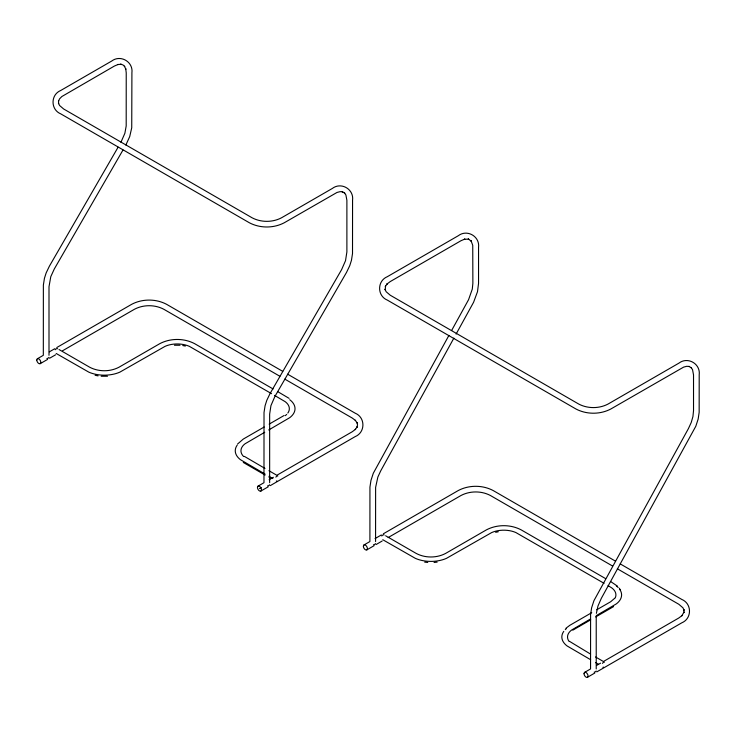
<?xml version="1.0" encoding="UTF-8"?>
<svg xmlns="http://www.w3.org/2000/svg" width="736" height="736" viewBox="0 0 736 736"><rect width="100%" height="100%" fill="white"/><g stroke="black" fill="none" stroke-linecap="round" stroke-linejoin="round"><path stroke-width="1.1" d="M596.381 613.327L597.963 606.041L601.349 598.294L695.805 426.273L698.142 419.124L699.154 412.372L699.2 374.817C700.681 363.805 687.737 356.334 678.942 363.124L608.065 404.046C599.132 408.765 587.65 408.765 578.717 404.046L390.255 295.228L386.142 291.714L385.057 289.303L385.149 289.892L385.563 286.019L385.287 286.534L387.311 283.719L386.924 284.068L390.255 281.566L461.03 240.7L464.867 239.062L464.37 239.228L468.768 239.163L468.206 238.952L471.362 241.242L471.049 240.746L472.742 245.346L472.871 283.351L472.282 289.138L468.565 299.699L451.674 330.4M120.943 142.26L124.872 133.28L126.196 125.939L126.233 72.882L125.736 68.742L125.838 69.258L124.412 66.102L124.724 66.599L122.949 64.897L120.594 64.216L121.182 64.234L117.732 64.575L118.229 64.409L114.402 66.047L61.842 96.536L59.561 98.854L58.475 101.264L58.576 100.666L58.576 103.666L58.475 103.068L59.561 105.478L63.673 109.002L252.135 217.81C261.078 222.53 272.559 222.53 281.492 217.81L332.304 188.471C341.099 181.682 354.044 189.152 352.562 200.164L352.516 253.543L351.458 260.305L349.738 265.714L346.509 272.43L274.942 396.391L270.949 405.591L269.652 414.11L269.652 482.706M125.856 145.038L129.711 136.602L131.735 127.788L131.91 72.772C133.391 61.76 120.446 54.289 111.651 61.079L60.748 90.473C50.471 94.696 50.471 109.636 60.748 113.859L249.394 222.778C260.047 228.39 273.58 228.39 284.234 222.778L337.005 192.455L340.161 191.636L342.783 191.903L342.222 191.691L344.816 193.191L344.347 192.804L345.892 194.948L346.886 200.275L346.886 251.924L345.524 260.673L341.596 269.652L270.029 393.604L266.8 400.329L265.08 405.738L264.022 412.491L263.976 482.706L258.042 486.137M448.905 335.432L373.299 473.257L370.962 480.406L369.941 487.158L369.904 541.549L363.961 544.98M453.873 338.128L380.696 470.902L377.853 477.084L375.618 487.361L375.572 541.549M456.09 334.107L473.588 302.275L477.489 291.732L478.547 283.406L478.547 247.425C480.028 236.412 467.084 228.942 458.289 235.732L387.32 276.699C377.044 280.922 377.044 295.872 387.32 300.095L575.975 409.004C586.629 414.616 600.162 414.616 610.816 409.004L683.643 367.108L686.789 366.289L689.42 366.556L688.859 366.344L691.454 367.834L690.984 367.457L692.53 369.601L693.524 374.928L693.524 410.743L692.935 416.53L691.251 422.446L688.408 428.619L593.952 600.65L591.615 607.798L590.594 614.551L590.557 668.941L584.614 672.373M118.082 147.218L49.376 266.211L46.147 272.936L44.427 278.346L43.369 285.099L43.323 355.313L37.389 358.745M122.995 149.997L54.289 268.999L50.793 276.644L48.999 286.718L48.999 355.313M237.553 444.047L243.285 439.07L264.178 427.009M614.762 598.23L610.65 601.754L596.721 609.794M565.975 628.222L569.857 625.296L591.744 612.665M49.33 351.854L54.777 348.708M56.782 347.548L131.716 304.29C142.37 298.678 155.894 298.678 166.548 304.29L282.725 371.358M40.222 363.658L47.582 359.407M49.588 358.257L55.605 354.78M62.569 350.759L134.458 309.258C143.391 304.529 154.873 304.529 163.806 309.258L279.864 376.262M269.146 424.138L284.068 415.518M264.73 432.28L245.051 443.79A19.854 11.463 0 0 0 243.607 456.495M268.704 429.98L289.745 417.662A25.539 14.748 0 0 0 289.745 399.712M269.118 479.743L273.424 477.259M277.435 474.941L352.277 431.728L355.608 429.235L355.212 429.585L357.236 426.76L356.96 427.276L357.54 424.902L356.96 422.519L357.236 423.034L355.212 420.219L355.608 420.569L352.277 418.066L284.823 379.123M259.458 488.594L261.243 487.563M260.875 491.05L268.235 486.809M270.241 485.65L355.203 436.595C365.479 432.372 365.479 417.422 355.203 413.2L287.684 374.219M375.047 538.577L381.349 534.943M383.355 533.784L458.289 490.516C468.942 484.904 482.476 484.904 493.129 490.516L615.259 561.025M366.804 549.893L374.155 545.643M376.16 544.484L382.177 541.015M388.166 537.556L461.03 495.484C469.973 490.765 481.454 490.765 490.388 495.484L612.389 565.929M590.309 619.086L571.624 630.016A19.854 11.463 0 0 0 569.029 641.378M596.28 615.636L616.326 603.888A25.539 14.748 0 0 0 619.657 589.269M572.792 630.163L590.695 619.822M595.672 616.952L613.576 606.611M596.556 665.473L600.585 663.154M604.008 661.176L678.85 617.964L682.18 615.462L681.794 615.811L684.048 612.03L683.946 612.628L683.946 609.638L684.048 610.227L682.962 607.816L678.85 604.293L617.348 568.79M587.457 677.286L594.808 673.035M596.813 671.876L681.784 622.822C692.061 618.599 692.061 603.658 681.784 599.435L620.218 563.896M495.65 532.303L498.29 531.788M434.056 562.47L437.156 562.12M174.441 345.239L179.989 345.239M107.484 376.243L101.182 376.243M424.672 562.12L427.763 562.47M182.721 345.552L185.352 346.067M95.1 375.296L98.09 375.884M605.636 578.634L521.217 529.892C510.563 524.28 497.03 524.28 486.376 529.892L445.584 553.444C436.65 558.164 425.169 558.164 416.236 553.444L385.609 535.762M610.595 581.504L617.458 586.15M273.093 388.958L194.635 343.666C183.982 338.054 170.448 338.054 159.795 343.666L119.011 367.209C110.078 371.928 98.596 371.928 89.654 367.209L59.027 349.526M278.061 391.828L289.092 398.36M604.1 583.335L515.881 532.551A19.854 11.463 0 0 0 491.712 532.551L446.458 558.357A25.539 14.748 0 0 1 415.362 558.357L382.766 539.709M608.065 585.626L611.818 587.935A19.854 11.463 0 0 1 615.241 597.88M271.575 393.677L189.299 346.316A19.854 11.463 0 0 0 165.131 346.316L119.876 372.131A25.539 14.748 0 0 1 88.789 372.131L56.194 353.482M274.546 395.388L285.237 401.709A19.854 11.463 0 0 1 287.831 413.071M590.576 654.102L569.462 641.323M595.516 656.954L603.419 661.517M264.988 468.436L244.389 456.394M268.944 470.718L276.846 475.281M590.658 659.732L567.116 645.969A25.539 14.748 0 0 1 563.776 631.35M595.516 662.538L598.432 664.231M265.052 474.067L240.534 459.742A25.539 14.748 0 0 1 237.204 445.124M268.944 476.312L272.835 478.556M243.285 462.456L265.089 475.042M269.054 477.333L271.032 478.483M619.307 588.202L620.365 589.996M596.224 616.17L596.224 668.941M375.48 543.61A2.834 1.638 0 0 1 373.474 544.769M381.763 535.974A2.834 1.638 -60 0 1 384.183 534.943M596.132 671.002A2.834 1.638 0 0 1 594.127 672.161M616.326 585.939A25.539 14.748 0 0 1 618.185 587.54M565.257 629.62A25.539 14.748 0 0 1 566.453 628.535M603.419 667.101A2.834 1.638 -60 0 1 602.904 667.322M602.416 663.366A2.834 1.638 -60 0 1 604.422 662.207M55.191 349.738A2.834 1.638 -60 0 1 57.61 348.708M286.681 414.414A19.854 11.463 0 0 1 285.237 415.665M276.846 480.875A2.834 1.638 -60 0 1 276.322 481.096M275.844 477.13A2.834 1.638 -60 0 1 277.849 475.971M269.551 484.776A2.834 1.638 0 0 1 267.545 485.926M48.898 357.383A2.834 1.638 0 0 1 46.892 358.533M363.382 546.278A2.834 1.638 60 0 0 366.39 550.022A2.834 1.638 60 0 0 366.39 546.002A2.834 1.638 60 0 0 363.382 546.278M584.034 673.67A2.834 1.638 60 0 0 587.043 677.414A2.834 1.638 60 0 0 587.043 673.403A2.834 1.638 60 0 0 584.034 673.67M257.453 487.434A2.834 1.638 60 0 0 260.461 491.179A2.834 1.638 60 0 0 260.461 487.168A2.834 1.638 60 0 0 257.453 487.434M36.8 360.042A2.834 1.638 60 0 0 39.808 363.786A2.834 1.638 60 0 0 39.808 359.775A2.834 1.638 60 0 0 36.8 360.042"/></g></svg>
